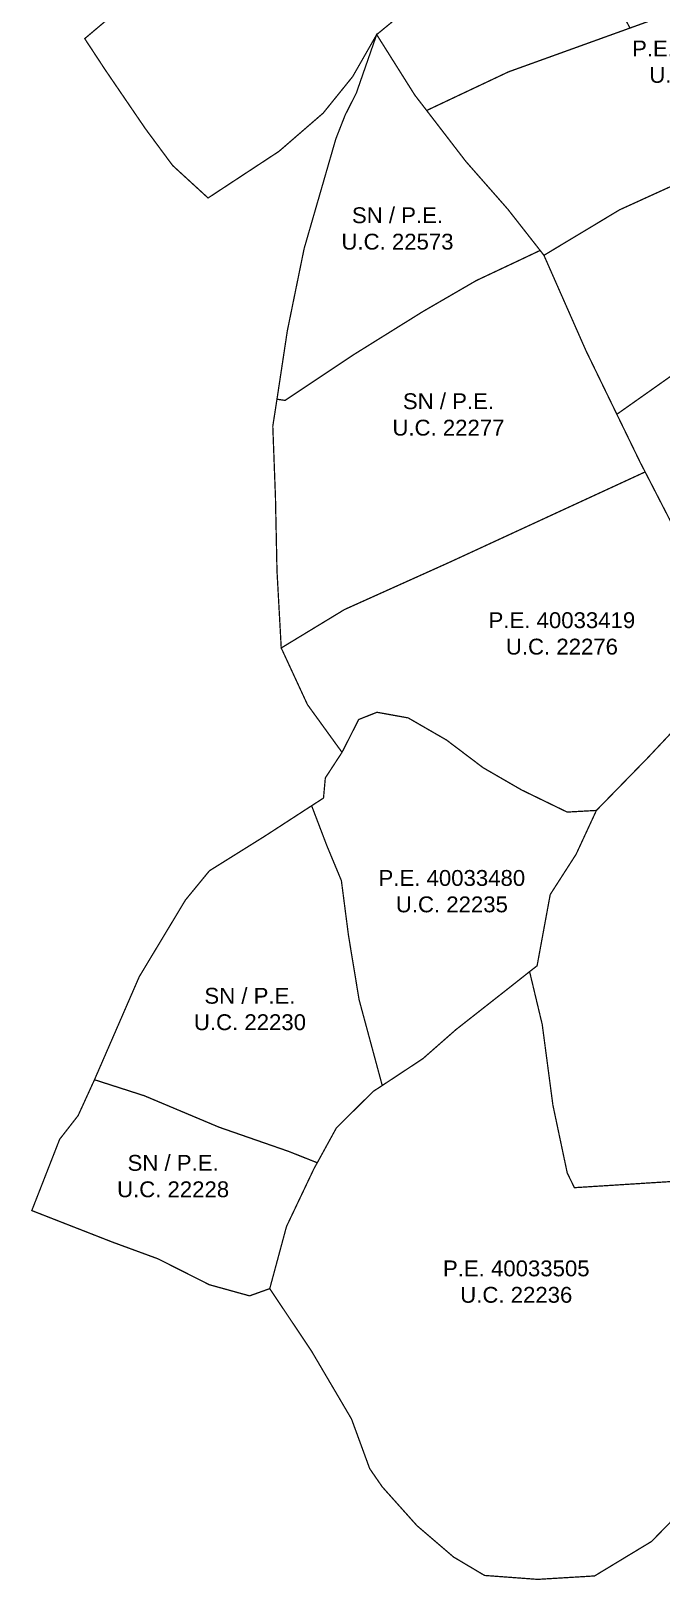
# Model space of a CAD drawing. Header units: metres. Extents: x 561401 to 594056, y 8460144 to 8508504.
# Drawn here: x 586546.7 to 586646.1, y 8501611.4 to 8501855.7 of the extents above; entities that cross this region are included whole.
import ezdxf

# ---------------------------------------------------------------- set-up
doc = ezdxf.new("R2010")
doc.units = ezdxf.units.M
for name, color, linetype in [('1.2. AFECTADOS BASE GRAFICA SUNARP', 150, 'Continuous'), ('1.2. BASE GRAFICA GORE', 76, 'Continuous'), ('1.2. BASE GRAFICA SUNARP', 150, 'Continuous'), ('1.3 ETIQUETA P.E. Y U.C.', 1, 'Continuous')]:
    doc.layers.add(name, color=color, linetype=linetype)
doc.styles.add('Arial', font='arial.ttf', dxfattribs={"height": 1})

msp = doc.modelspace()

# ---------------------------------------------------------------- linework, layer by layer
at = {"layer": '1.2. AFECTADOS BASE GRAFICA SUNARP', "color": 64, "linetype": 'Continuous', "lineweight": -3, "const_width": 0.2}
msp.add_lwpolyline([(586651.47, 8501749.18), (586643.91, 8501741.13), (586635.78, 8501732.79), (586632.58, 8501725.88), (586628.5, 8501719.53), (586626.43, 8501708.29), (586625.25, 8501707.37), (586625.25, 8501707.37), (586627.24, 8501699.04), (586628.92, 8501686.33), (586631.18, 8501675.63), (586632.31, 8501673.3), (586649.37, 8501674.38)], dxfattribs=at)
at = {"layer": '1.2. BASE GRAFICA GORE', "color": 64, "linetype": 'Continuous', "lineweight": -3, "const_width": 0.2}
for points in [[(586601.15, 8501855.14), (586607.17, 8501845.58), (586609.03, 8501843.17), (586621.92, 8501849.26), (586641.07, 8501856.17), (586638.15, 8501861.59), (586636.45, 8501867.38), (586635.05, 8501876.35), (586633.62, 8501878.37), (586630.42, 8501880.07), (586624.37, 8501874.69), (586613.04, 8501864.89), (586601.15, 8501855.14)], [(586585.44, 8501797.64), (586586.71, 8501797.45), (586597.44, 8501804.61), (586608.46, 8501811.48), (586616.85, 8501816.35), (586622.92, 8501819.21), (586626.91, 8501821.1), (586621.82, 8501827.6), (586615.2, 8501835.14), (586609.03, 8501843.17), (586607.17, 8501845.58), (586601.15, 8501855.14), (586597.94, 8501845.91), (586596.19, 8501842.46), (586594.72, 8501838.71), (586589.72, 8501821.4), (586587.07, 8501808.42), (586585.44, 8501797.64)], [(586627.51, 8501820.33), (586634.13, 8501805.3), (586639, 8501795.26), (586647.25, 8501801.09), (586655.21, 8501806.35), (586667.98, 8501816.68), (586679.58, 8501825.87), (586685.08, 8501829.02), (586700.94, 8501837.55), (586700.71, 8501837.9), (586695.54, 8501843.99), (586694.84, 8501849.93), (586670.11, 8501840.65), (586654.49, 8501834.37), (586639.44, 8501827.51), (586627.51, 8501820.33)], [(586639, 8501795.26), (586642.7, 8501787.64), (586643.46, 8501786.17), (586648.76, 8501775.87), (586660.88, 8501783.5), (586677.39, 8501794.98), (586687.82, 8501801.57), (586701.51, 8501811.12), (586707.53, 8501815.32), (586705.54, 8501821.7), (586705.91, 8501823.56), (586706.43, 8501826.32), (586706.73, 8501828.62), (586700.94, 8501837.55), (586685.08, 8501829.02), (586679.58, 8501825.87), (586667.98, 8501816.68), (586655.21, 8501806.35), (586647.25, 8501801.09), (586639, 8501795.26)], [(586584.78, 8501793.39), (586585.2, 8501782.15), (586585.44, 8501770.58), (586586.11, 8501758.41), (586596.08, 8501764.47), (586612.58, 8501771.9), (586631.12, 8501780.47), (586643.46, 8501786.17), (586642.7, 8501787.64), (586639, 8501795.26), (586634.13, 8501805.3), (586627.51, 8501820.33), (586626.91, 8501821.1), (586622.92, 8501819.21), (586616.85, 8501816.35), (586608.46, 8501811.48), (586597.44, 8501804.61), (586586.71, 8501797.45), (586585.44, 8501797.64), (586584.78, 8501793.39)], [(586556.68, 8501690.32), (586564.52, 8501687.8), (586576.33, 8501682.83), (586587.28, 8501679.02), (586591.79, 8501677.23), (586594.81, 8501682.74), (586600.62, 8501688.49), (586602.03, 8501689.41), (586598.38, 8501702.94), (586596.71, 8501713.06), (586595.59, 8501721.72), (586593.3, 8501727.23), (586590.9, 8501733.53), (586583.5, 8501728.72), (586574.8, 8501723.28), (586571.02, 8501718.67), (586563.74, 8501706.58), (586556.73, 8501690.44), (586556.68, 8501690.32)], [(586556.68, 8501690.32), (586554.1, 8501684.67), (586551.19, 8501680.93), (586546.8, 8501669.69), (586559.5, 8501664.72), (586566.69, 8501662.08), (586574.77, 8501658), (586581.12, 8501656.24), (586584.3, 8501657.38), (586586.94, 8501667.18), (586591.32, 8501676.4), (586591.79, 8501677.23), (586587.28, 8501679.02), (586576.33, 8501682.83), (586564.52, 8501687.8), (586556.68, 8501690.32)]]:
    msp.add_lwpolyline(points, close=True, dxfattribs=at)
at = {"layer": '1.2. BASE GRAFICA SUNARP', "color": 64, "linetype": 'Continuous', "lineweight": -3, "const_width": 0.2}
for points in [[(586609.03, 8501843.17), (586615.2, 8501835.14), (586621.82, 8501827.6), (586626.91, 8501821.1), (586627.51, 8501820.33), (586639.44, 8501827.51), (586654.49, 8501834.37), (586670.11, 8501840.65), (586694.84, 8501849.93), (586694.17, 8501858.43), (586693.33, 8501863.63), (586693.93, 8501868.82), (586693.98, 8501875.34), (586688.75, 8501873.19), (586688.47, 8501873.09), (586671.12, 8501866.92), (586644.78, 8501857.51), (586641.07, 8501856.17), (586621.92, 8501849.26), (586609.03, 8501843.17)], [(586586.11, 8501758.41), (586590.24, 8501749.48), (586595.69, 8501741.95), (586598.32, 8501747.13), (586601.2, 8501748.27), (586606.12, 8501747.38), (586612.16, 8501743.89), (586617.92, 8501739.53), (586623.97, 8501736.03), (586631.17, 8501732.53), (586635.78, 8501732.79), (586643.91, 8501741.13), (586651.47, 8501749.18), (586655.82, 8501753.49), (586659.87, 8501754.92), (586665.39, 8501754.23), (586659.33, 8501761.85), (586649.85, 8501773.74), (586648.76, 8501775.87), (586643.46, 8501786.17), (586631.12, 8501780.47), (586612.58, 8501771.9), (586596.08, 8501764.47), (586586.11, 8501758.41)], [(586590.9, 8501733.53), (586593.3, 8501727.23), (586595.59, 8501721.72), (586596.71, 8501713.06), (586598.38, 8501702.94), (586602.03, 8501689.41), (586608.44, 8501693.65), (586613.66, 8501698.24), (586622.07, 8501704.85), (586625.25, 8501707.37), (586626.43, 8501708.29), (586628.5, 8501719.53), (586632.58, 8501725.88), (586635.78, 8501732.79), (586631.17, 8501732.53), (586623.97, 8501736.03), (586617.92, 8501739.53), (586612.16, 8501743.89), (586606.12, 8501747.38), (586601.2, 8501748.27), (586598.32, 8501747.13), (586595.69, 8501741.95), (586593.06, 8501737.92), (586592.77, 8501734.74), (586590.9, 8501733.53)]]:
    msp.add_lwpolyline(points, close=True, dxfattribs=at)
for points in [[(586567.71, 8501865.12), (586555.14, 8501854.5), (586555.14, 8501854.5), (586558.38, 8501849.57), (586564.7, 8501840.3), (586568.99, 8501834.5), (586574.58, 8501829.37), (586585.76, 8501836.73), (586592.72, 8501842.76), (586597.37, 8501848.52), (586601.15, 8501855.14), (586613.04, 8501864.89)], [(586649.37, 8501674.38), (586632.31, 8501673.3), (586631.18, 8501675.63), (586628.92, 8501686.33), (586627.24, 8501699.04), (586625.25, 8501707.37), (586622.07, 8501704.85), (586613.66, 8501698.24), (586608.44, 8501693.65), (586602.03, 8501689.41), (586600.62, 8501688.49), (586594.81, 8501682.74), (586591.79, 8501677.23), (586591.32, 8501676.4), (586586.94, 8501667.18), (586584.3, 8501657.38), (586584.3, 8501657.38), (586590.89, 8501647.52), (586597.19, 8501636.81), (586600.05, 8501628.99), (586602.04, 8501626.11), (586607.5, 8501620), (586613.26, 8501615.06), (586614.72, 8501614.19), (586618.15, 8501612.15), (586626.52, 8501611.53), (586635.49, 8501612.07), (586644.47, 8501617.51), (586652.89, 8501626.14)]]:
    msp.add_lwpolyline(points, dxfattribs=at)

# ---------------------------------------------------------------- texts
at = {"layer": '1.3 ETIQUETA P.E. Y U.C.', "color": 1, "char_height": 2.5, "attachment_point": 5, "style": 'Arial'}
for s, insert in [('P.E. 40033496\\PU.C. 22282', (586652.95, 8501850.85)), ('SN / P.E.\\PU.C. 22573', (586604.43, 8501824.55)), ('SN / P.E.\\PU.C. 22277', (586612.46, 8501795.22)), ('P.E. 40033419\\PU.C. 22276', (586630.34, 8501760.69)), ('P.E. 40033480\\PU.C. 22235', (586613, 8501720.04)), ('SN / P.E.\\PU.C. 22230', (586581.18, 8501701.46)), ('SN / P.E.\\PU.C. 22228', (586569.07, 8501675.11)), ('P.E. 40033505\\PU.C. 22236', (586623.15, 8501658.47))]:
    msp.add_mtext(s, dxfattribs=dict(at, insert=insert))

doc.saveas('drawing.dxf')
